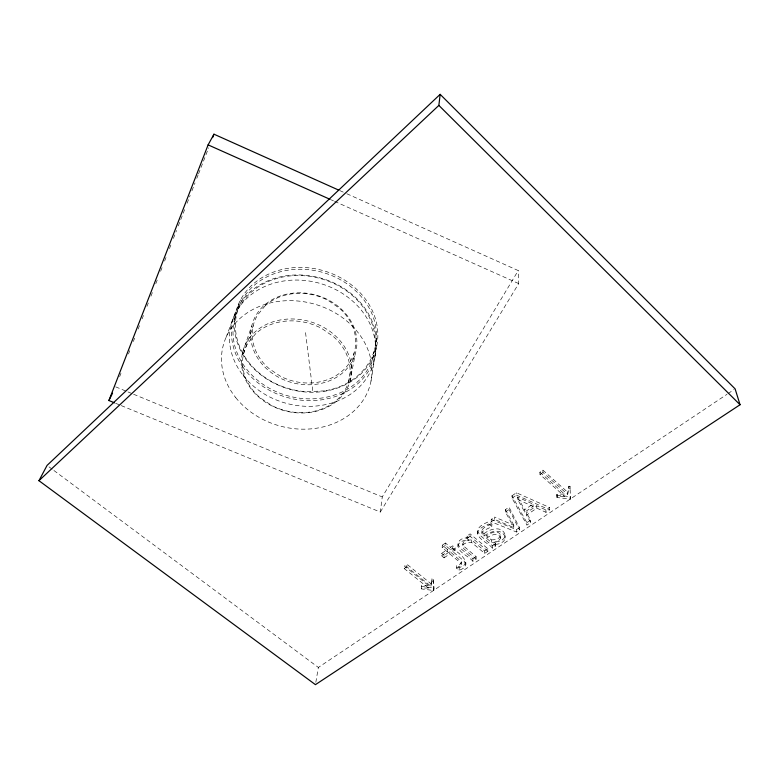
<?xml version="1.0" encoding="UTF-8"?>
<svg xmlns="http://www.w3.org/2000/svg" width="779" height="779" viewBox="0 0 779 779"><rect width="100%" height="100%" fill="white"/><g stroke="black" fill="none" stroke-linecap="round" stroke-linejoin="round"><path stroke-width="0.58" stroke-dasharray="3.9 2.92" d="M494.655 519.418L494.655 517.042L513.809 525.221L513.858 527.617L494.655 519.418L491.198 521.784L516.535 532.028L519.544 530.012L519.476 527.617L509.047 507.158L505.435 509.641L505.454 512.017L513.858 527.617M495.687 545.991L495.687 543.586L493.808 541.989L493.798 544.404L495.687 545.991L492.445 548.163C488.053 542.291 475.765 539.272 477.644 530.08C479.377 525.436 484.713 523.498 488.891 521.589L491.958 524.199C493.058 529.292 476.436 529.788 483.973 536.108C489.611 531.385 501.686 527.724 505.035 536.848C505.678 542.612 498.375 544.599 493.798 544.404M492.445 548.163L492.455 545.758L480.312 535.514L477.576 531.424M491.198 521.784L491.218 519.398L494.655 517.042M491.315 542.311L491.335 539.896L486.398 535.738C490.293 533.44 496.817 529.272 500.303 534.413C502.582 540.013 495.853 542.895 491.315 542.311L486.369 538.133L486.398 535.738M491.938 526.585L488.871 523.975L488.891 521.589M468.9 537.734C464.907 537.646 459.639 538.552 458.13 542.827C456.007 552.155 468.354 555.534 472.902 561.269L476.086 559.127L463.826 548.728L462.483 546.176L463.271 544.638A7.488 5.648 3.8 0 1 467.332 542.651L471.383 542.262L484.665 553.382L487.888 551.22L487.917 548.806L470.127 533.868L466.913 536.069L466.845 538.464L468.831 540.129L468.9 537.734L466.913 536.069M483.973 536.108L484.002 533.712C477.897 529.34 488.297 524.871 491.958 524.199M484.665 553.382L484.694 550.967L471.441 539.866L467.41 540.256A7.469 5.638 3.8 0 0 463.349 542.242L462.483 546.176M431.079 583.802L431.956 578.739L432.978 578.797L434.059 587.921L433.64 590.531L421.429 588.895L421.449 588.145L428.333 587.97L428.499 585.535L404.447 566.119L407.018 564.337L431.079 583.802L430.923 586.236L406.794 566.742L407.018 564.337M428.499 585.535L421.634 585.711L421.624 586.46L434.059 587.921M481.88 533.177L481.909 530.781M476.086 559.127L476.135 556.712L463.904 546.322L462.57 543.771M472.902 561.269L472.96 558.845L460.029 547.949L458.023 544.054M487.888 551.22L470.068 536.264L470.127 533.868M471.383 542.262L471.441 539.866M445.442 543.021L442.297 545.193L447.438 549.438L441.674 553.392L441.537 555.797L444.03 557.842L444.166 555.437L449.921 551.493L461.353 561.601L461.265 562.905L459.824 564.288L456.552 565.642L456.455 568.066L459.123 570.257C474.002 565.466 460.915 553.557 453.076 549.341L455.199 547.88L452.716 545.816L450.583 547.277L450.466 549.682L445.315 545.417L445.442 543.021L450.583 547.277M456.455 568.066L461.178 565.33L461.47 562.253M459.123 570.257L459.221 567.833L456.552 565.642M465.754 564.502L464.128 561.123L452.959 551.746L455.102 550.286L455.199 547.88M452.959 551.746L453.076 549.341M450.466 549.682L452.599 548.221L452.716 545.816M444.03 557.842L449.804 553.898L449.921 551.493M441.537 555.797L447.312 551.844L447.438 549.438M477.527 533.819C477.809 528.201 484.587 526.049 488.871 523.975M447.312 551.844L442.16 547.588L442.297 545.193M433.64 590.531L433.796 588.096M433.903 590.365L432.978 578.797M430.923 586.236L431.956 578.739M421.429 588.895L421.634 585.711M457.925 546.449C458.188 541.288 464.635 539.944 468.831 540.129M556.995 497.538L556.907 494.314L564.454 494.022L564.648 496.398L557.073 496.681L556.995 497.538L570.53 499.047L569.994 486.281L568.874 486.232L567.453 492.016L567.648 494.383L542.992 472.473L542.866 470.136L539.876 472.201L540.003 474.538L564.648 496.398M428.333 587.97L404.213 568.534L404.447 566.119M121.242 405.596L380.308 512.056L382.265 496.924L518.249 270.576L344.367 192.637M374.709 356.977L376.043 348.807M371.018 381.028L374.67 358.778M372.654 358.885A71.872 60.859 15.2 0 0 286.653 276.35A71.872 60.859 15.2 0 0 253.175 376.354A71.872 60.859 15.2 0 0 372.654 358.885L373.793 352.069M375.322 343.188L376.452 336.45M315.826 682.355L318.358 667.437L727.021 394.281M465.832 562.078L464.323 565.028L459.221 567.833M349.956 381.603A55.66 46.341 15 0 0 281.492 319.76A55.66 46.341 15 0 0 258.18 396.579A55.66 46.341 15 0 0 349.956 381.603L355.263 353.87A53.624 45.377 15.2 0 0 289.428 293.625A53.624 45.377 15.2 0 0 266.73 368.886A53.624 45.377 15.2 0 0 355.263 353.87M348.525 381.953L354.153 352.799M484.002 533.712C489.621 528.999 501.676 525.338 505.006 534.443C505.659 540.198 498.375 542.194 493.808 541.989M567.648 494.383L569.079 488.589L568.874 486.232M243.545 353.87L253.224 325.71M242.483 352.76L251.734 325.982M234.489 319.556L236.913 313.061M226.066 337.395L234.012 316.264M237.692 307.52L240.584 299.808M119.645 376.656L120.969 373.258M128.467 353.997L129.781 350.599M133.306 341.533L134.631 338.135M138.156 329.069L139.48 325.671M142.129 318.874L143.443 315.476M146.968 306.41L148.292 303.012M150.941 296.215L153.142 290.548M155.79 283.751L157.991 278.084M160.63 271.287L162.84 265.62M164.603 261.092L166.803 255.424M169.452 248.628L171.653 242.96M173.415 238.432L176.502 230.496M178.264 225.968L185.314 207.837M187.077 203.309L190.164 195.373M191.926 190.845L195.013 182.919M196.775 178.381L198.09 174.983M198.538 173.853L208.675 147.796M500.556 535.709C499.222 539.331 494.665 539.857 491.335 539.896M380.308 512.056L518.697 283.575L518.249 270.576M404.213 568.534L406.794 566.742M540.003 474.538L542.992 472.473M511.969 495.795L516.38 492.747L549.487 507.47L549.633 509.856L545.962 512.309L536.828 508.151L526.497 515.133L530.713 522.534L526.945 525.056L512.017 498.151L511.969 495.795L526.867 522.651L526.945 525.056M512.017 498.151L516.438 495.103L516.38 492.747M442.16 547.588L445.315 545.417M466.845 538.464L470.068 536.264M505.454 512.017L509.086 509.534L509.047 507.158M524.773 512.115L524.695 509.729L533.002 504.081L517.538 497.06L517.597 499.427L524.773 512.115L533.109 506.467L533.002 504.081M526.497 515.133L526.409 512.748L536.721 505.775L545.826 509.924L549.487 507.47M472.96 558.845L476.135 556.712M484.694 550.967L487.917 548.806M492.455 545.758L495.687 543.586M491.218 519.398L516.477 529.623L519.476 527.617M526.867 522.651L530.616 520.138L526.409 512.748M556.829 495.171L570.325 496.671L570.53 499.047M728.024 393.599L734.1 389.549M486.369 538.133C490.273 535.835 496.817 531.668 500.313 536.819L500.566 538.114M569.079 488.589L570.199 488.647L569.994 486.281M431.79 581.163L432.812 581.222M115.633 403.288L120.122 405.138M115.681 386.851L126.87 391.477M127.99 391.934L132.469 393.784M133.589 394.242L382.265 496.924M516.438 495.103L549.633 509.856M331.241 199.862L333.461 200.855M334.571 201.352L518.697 283.575M339.926 190.651L343.257 192.14M517.597 499.427L533.109 506.467M49.019 466.855L52.923 469.756M53.897 470.487L318.358 667.437M441.674 553.392L444.166 555.437M449.804 553.898L460.292 562.633L461.382 564.668M452.599 548.221L455.102 550.286M542.866 470.136L567.453 492.016M539.876 472.201L564.454 494.022M517.538 497.06L524.695 509.729M505.435 509.641L513.809 525.221M509.086 509.534L519.544 530.012M305.543 332.623L312.895 391.895M570.024 496.875L570.228 499.251M556.907 494.314L557.073 496.681M545.826 509.924L545.962 512.309M536.721 505.775L536.828 508.151M530.616 520.138L530.713 522.534M516.477 529.623L516.535 532.028M505.113 535.611L505.143 538.016M265.23 305.719L257.606 314.94A52.271 44.247 15.2 0 0 269.378 368.876L280.245 376.15A52.271 44.247 15.2 0 0 346.149 367.162A52.271 44.247 15.2 0 0 339.644 308.406L328.456 300.597A52.271 44.247 15.2 0 0 265.23 305.719M255.911 333.441L248.034 342.857A54.355 45.231 15 0 0 260.546 398.069L271.861 405.547A54.355 45.231 15 0 0 340.277 396.569A54.355 45.231 15 0 0 333.285 336.45L321.62 328.397A54.355 45.231 15 0 0 255.911 333.441M324.6 390.854L306.955 391.759A71.21 60.528 15.2 0 1 241.675 300.772A71.21 60.528 15.2 0 1 359.547 294.715A71.21 60.528 15.2 0 1 324.6 390.854M245.346 358.564A72.457 61.619 15.3 0 0 369.548 363.472A72.457 61.619 15.3 0 0 303.469 267.47A72.457 61.619 15.3 0 0 245.346 358.564M242.581 366.636A73.265 62.018 15.2 0 0 368.146 371.729A73.265 62.018 15.2 0 0 301.259 275.006A73.265 62.018 15.2 0 0 242.581 366.636M235.696 397.572A76.04 63.333 15 0 0 365.39 396.521A76.04 63.333 15 0 0 289.136 300.655A76.04 63.333 15 0 0 235.696 397.572M243.194 375.497A73.82 62.281 15.2 0 0 369.168 374.017A73.82 62.281 15.2 0 0 295.29 280.05A73.82 62.281 15.2 0 0 243.194 375.497"/><path stroke-width="1.17" d="M38.95 480.692L438.859 105.408L440.154 94.347L735.113 388.867L740.05 404.739L315.437 684.653L38.95 480.692L47.071 465.394L440.154 94.347M114.513 402.831L108.904 400.523L208.11 144.875L213.962 134.192L338.816 190.154M212.638 137.601L213.962 134.192M108.904 400.523L112.556 393.161M208.11 144.875L330.13 199.366M438.859 105.408L740.05 404.739"/></g></svg>
